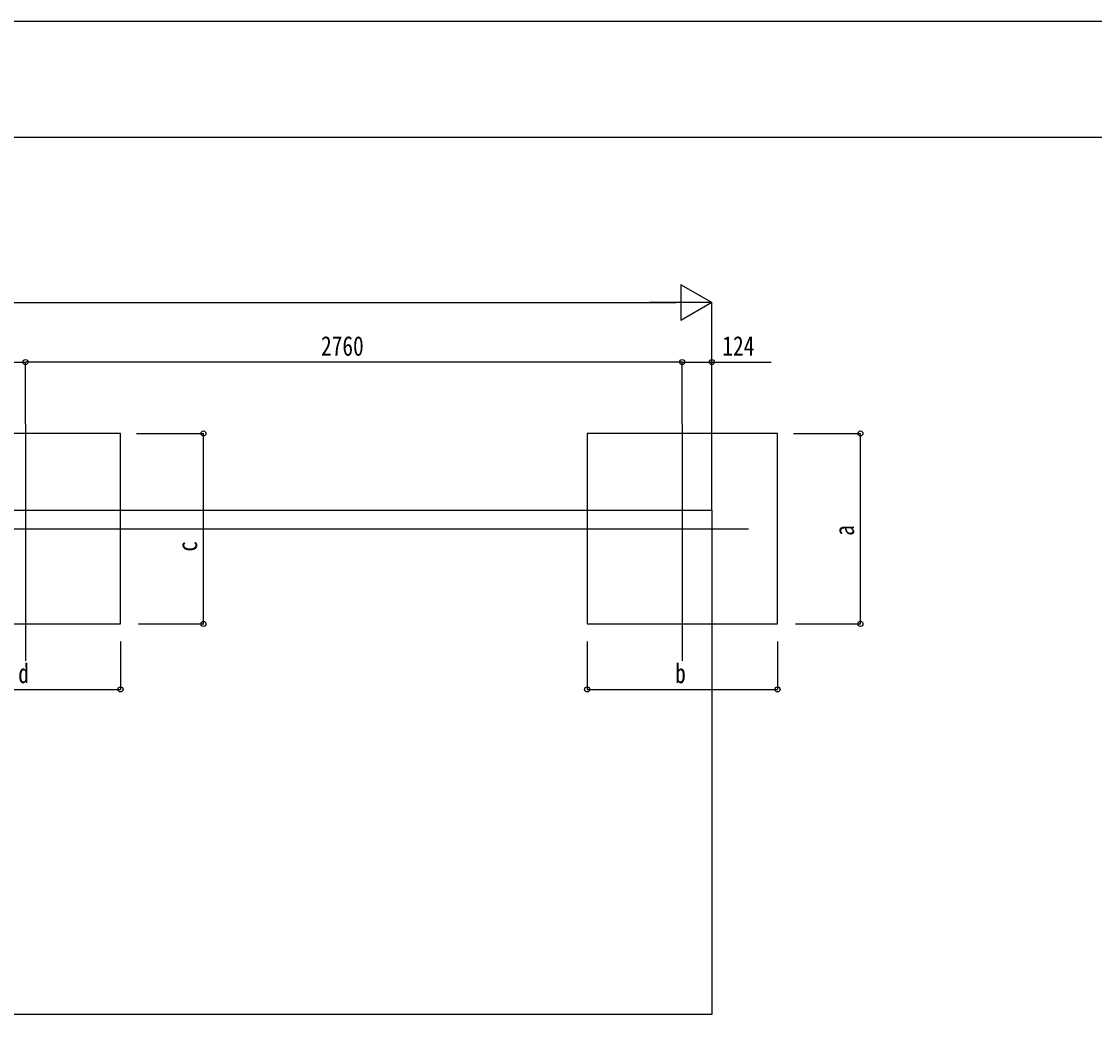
# Model space of a CAD drawing. Units: millimetres, scale not verified. Extents: x -10512 to 10512, y -7425 to 7425.
# Drawn here: x 1495 to 6004, y 3182 to 7425 of the extents above; entities that cross this region are included whole.
import ezdxf
from ezdxf.enums import TextEntityAlignment as Align

# ---------------------------------------------------------------- set-up
doc = ezdxf.new("R2010")
doc.units = ezdxf.units.MM
doc.header["$LTSCALE"] = 30
for name, color, linetype in [('0-3_YKK_12', 2, 'Continuous'), ('0-5_YKK_A1', 4, 'Continuous'), ('0-6_YKK_D', 6, 'Continuous'), ('0-7_YKK_ZWAK', 7, 'Continuous')]:
    doc.layers.add(name, color=color, linetype=linetype)
doc.styles.add('ＭＳ ゴシック', font='')
doc.styles.get('ＭＳ ゴシック').set_extended_font_data('MS Gothic')

msp = doc.modelspace()

# ---------------------------------------------------------------- linework, layer by layer
at = {"layer": '0-3_YKK_12'}
for p, q in [((1511.9, 5734.43), (1511.9, 4739.26)), ((4271.9, 5734.43), (4271.9, 4739.26)), ((-1633.06, 5294.35), (4550.04, 5294.35))]:
    msp.add_line(p, q, dxfattribs=at)
at = {"layer": '0-5_YKK_A1'}
for p, q in [((-4236.1, 5372.15), (4395.9, 5372.15)), ((4395.9, 5372.15), (4395.9, 3253.77)), ((4395.9, 3253.77), (-4236.1, 3253.77))]:
    msp.add_line(p, q, dxfattribs=at)
for points in [[(1111.9, 4894.35), (1911.9, 4894.35), (1911.9, 5694.35), (1111.9, 5694.35)], [(3871.9, 4894.35), (4671.9, 4894.35), (4671.9, 5694.35), (3871.9, 5694.35)]]:
    msp.add_lwpolyline(points, close=True, dxfattribs=at)
at = {"layer": '0-6_YKK_D'}
for p, q in [((4395.9, 6244.35), (4266, 6319.35)), ((4266, 6319.35), (4266, 6169.35)), ((-4086.1, 6244.35), (4245.9, 6244.35)), ((4395.9, 6244.35), (4136.09, 6244.35)), ((4395.9, 6244.35), (4266, 6169.35)), ((4395.9, 5373.15), (4395.9, 6245.35)), ((-1352.1, 5994.35), (1511.9, 5994.35)), ((1511.9, 5735.43), (1511.9, 5995.35)), ((1511.9, 5734.43), (1511.9, 5995.35)), ((4271.9, 5994.35), (1511.9, 5994.35)), ((4271.9, 5734.43), (4271.9, 5995.35)), ((4271.9, 5735.43), (4271.9, 5995.35)), ((4395.9, 5422.15), (4395.9, 5995.35)), ((1979.06, 5694.35), (2261.01, 5694.35)), ((2260.01, 4894.35), (2260.01, 5694.35)), ((4739.06, 5694.35), (5021.01, 5694.35)), ((5020.01, 4894.35), (5020.01, 5694.35)), ((1986.9, 4894.35), (2261.01, 4894.35)), ((4746.9, 4894.35), (5021.01, 4894.35)), ((1911.9, 4820.33), (1911.9, 4618.35)), ((3871.9, 4820.15), (3871.9, 4618.35)), ((4671.9, 4820.33), (4671.9, 4618.35)), ((1111.9, 4619.35), (1911.9, 4619.35)), ((3871.9, 4619.35), (4671.9, 4619.35))]:
    msp.add_line(p, q, dxfattribs=at)
msp.add_lwpolyline([(4271.9, 5994.35), (4395.9, 5994.35), (4645.73, 5994.35)], dxfattribs=at)
for centre in [(1511.9, 5994.35), (1511.9, 5994.35), (4271.9, 5994.35), (4271.9, 5994.35), (4395.9, 5994.35), (2260.01, 5694.35), (5020.01, 5694.35), (2260.01, 4894.35), (5020.01, 4894.35), (1911.9, 4619.35), (3871.9, 4619.35), (4671.9, 4619.35)]:
    msp.add_circle(centre, 10.62, dxfattribs=at)
at = {"layer": '0-7_YKK_ZWAK'}
msp.add_line((9737.55, 6937.5), (-9762.45, 6937.5), dxfattribs=at)
msp.add_lwpolyline([(-10512.5, -7425), (10512.5, -7425), (10512.5, 7425), (-10512.5, 7425)], close=True, dxfattribs=at)

# ---------------------------------------------------------------- texts
at = {"layer": '0-6_YKK_D', "style": 'ＭＳ ゴシック', "width": 0.8}
for s, p in [('2760', (2753.9, 5996.01)), ('124', (4440.07, 5996.01)), ('d', (1481.9, 4620.68)), ('b', (4241.9, 4620.68))]:
    msp.add_text(s, height=82.48, dxfattribs=at).set_placement(p, align=Align.BOTTOM_LEFT)
for s, p in [('a', (5018.34, 5264.35)), ('c', (2258.34, 5197.38))]:
    msp.add_text(s, height=82.48, rotation=90, dxfattribs=at).set_placement(p, align=Align.BOTTOM_LEFT)

doc.saveas('drawing.dxf')
